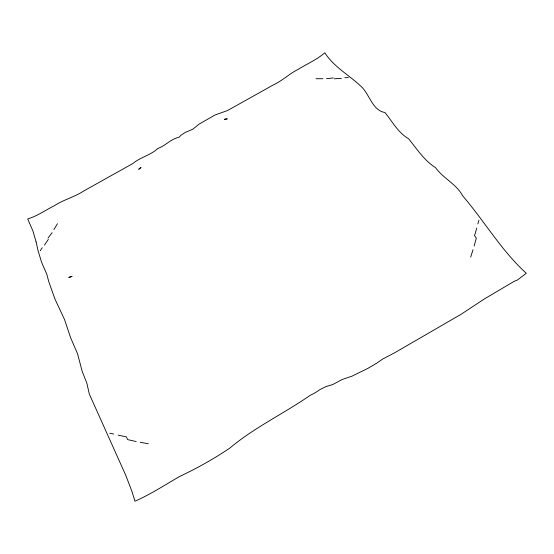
<?xml version="1.0" encoding="UTF-8"?>
<svg xmlns="http://www.w3.org/2000/svg" width="554" height="554" viewBox="0 0 554 554"><rect width="100%" height="100%" fill="white"/><g stroke="black" fill="none" stroke-linecap="round" stroke-linejoin="round"><path stroke-width="0.83" d="M476.765 228.089L474.543 235.651L476.336 238.075L474.134 246.052M477.825 223.913L478.933 220.243M472.998 249.709L470.692 257.104M57.45 223.698L53.89 229.647M48.35 239.342L44.445 245.138M40.269 250.706L42.194 247.714M52.104 232.645L48.018 238.088M333.321 77.941L326.465 78.696M341.382 78.356L334.36 78.765M344.81 77.712L348.376 77.581M322.954 78.703L315.981 78.73M148.354 443.775L140.217 442.286M109.734 433.235L113.757 434.017M136.18 441.552L127.662 439.62L126.354 436.829L118.141 435.139M36.107 241.876L38.004 250.498L41.598 262.291L46.758 274.112L48.71 281.425L54.908 298.959L64.527 319.526L70.677 337.878L77.532 353.715L82.269 371.623L86.819 383.036L89.312 394.033L125.786 475.36L131.873 491.239L134.982 501.231C150.515 494.355 164.87 485.02 179.614 476.475C197.009 468.31 213.816 458.878 229.758 448.131C254.542 427.321 283.987 413.561 310.323 395.244A22.894 10.782 -31.2 0 0 319.554 389.801L325.904 386.609L332.746 384.559L342.074 379.538L352.025 376.152L367.648 368.507L376.72 363.216L382.579 359.11L394.836 352.663L460.907 314.402L484.611 298.786L514.41 281.203L517.401 280.026L526.3 273.288C501.46 250.733 484.494 221.24 462.742 195.929C456.247 183.866 443.38 178.471 435.534 167.682C424.191 160.383 417.003 149.199 408.714 138.881C398.132 132.69 392.426 121.755 384.94 112.497C373.264 110.758 369.871 96.119 362.745 88.079C350.571 75.773 334.401 67.754 324.789 52.769C316.846 59.77 306.937 63.904 297.886 69.506C289.209 73.827 282.131 80.939 273.261 84.956L227.472 110.565L215.084 114.969L199.004 124.193L192.667 129.317L185.327 132.371L180.888 135.328L178.921 137.309C170.847 138.916 165.459 145.75 157.821 148.507C150.522 155.293 140.356 157.26 132.718 163.596L83.702 191.019C74.617 197.023 63.738 199.62 54.617 205.569C45.56 210.063 37.367 216.081 27.7 218.927L32.991 231.17L36.107 241.876M140.924 167.53L138.805 169.226L140.924 167.53M71.923 276.46L68.925 277.346L71.923 276.46M227.147 118.888L224.453 119.325L227.147 118.888"/></g></svg>
